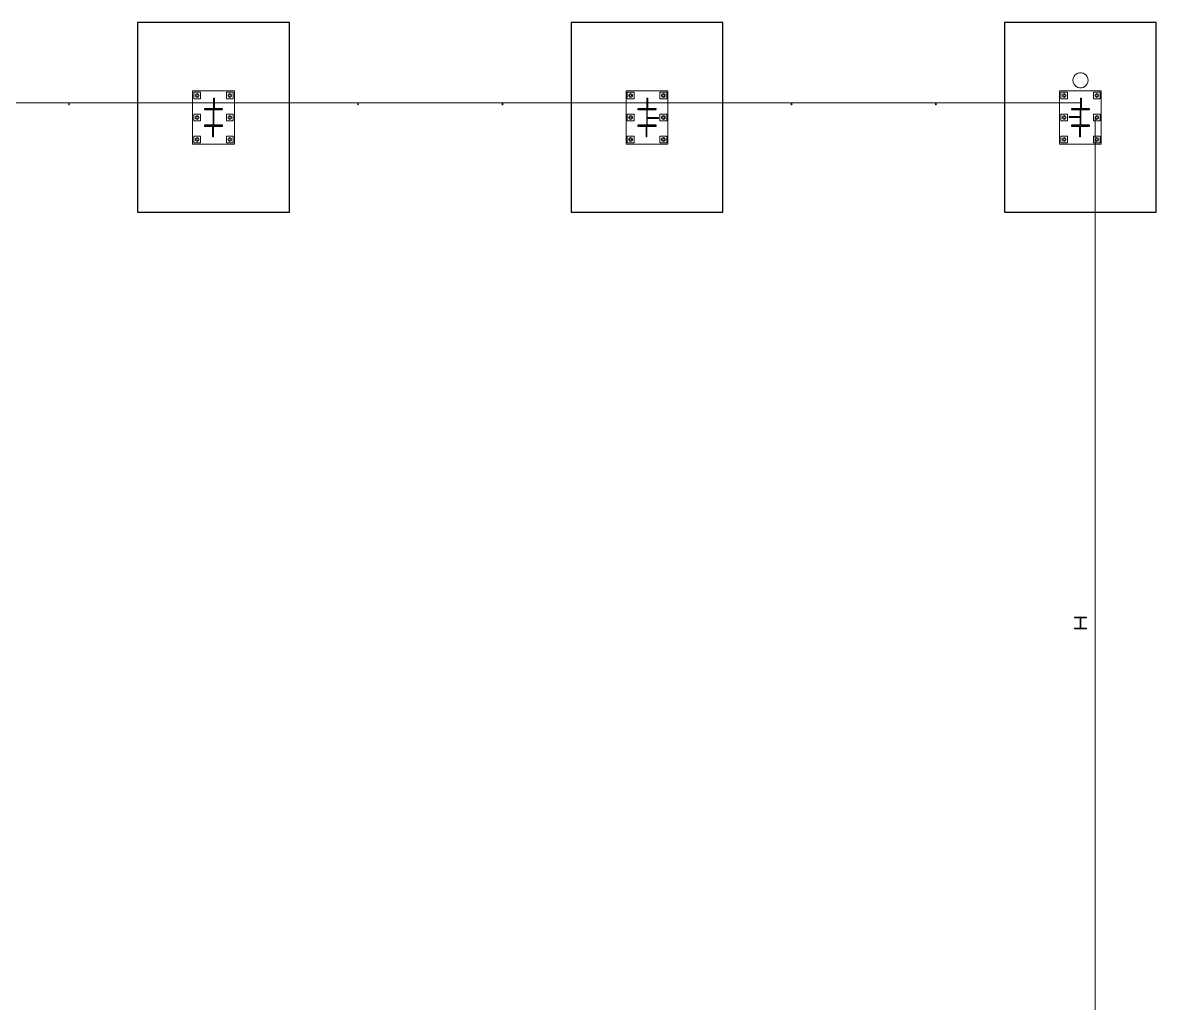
# Model space of a CAD drawing. Header units: millimetres. Extents: x 3055 to 287500, y 1145 to 27007.
# Drawn here: x 160556 to 175500, y 14076 to 27007 of the extents above; entities that cross this region are included whole.
import ezdxf

# ---------------------------------------------------------------- set-up
doc = ezdxf.new("R2010")
doc.units = ezdxf.units.MM
for name, color, linetype, lineweight in [('EST-CHAPA', 2, 'Continuous', 18), ('EST-FIXADOR', 8, 'Continuous', 13), ('EST-PILAR', 1, 'Continuous', 25), ('EST-SECUNDARIO', 3, 'Continuous', 18), ('FEC-FECHAMENTO', 9, 'Continuous', 13), ('FUN-BLOCO', 6, 'Continuous', 25)]:
    doc.layers.add(name, color=color, linetype=linetype, lineweight=lineweight)

msp = doc.modelspace()

# ---------------------------------------------------------------- linework, layer by layer
at = {"layer": 'EST-CHAPA'}
for p, q in [((162796.4, 26107.5), (162796.4, 25952.5)), ((163346.4, 26107.5), (162796.4, 26107.5)), ((163071.4, 26012.5), (163071.4, 25952.5)), ((163071.4, 26012.5), (163083.4, 26012.5)), ((163083.4, 26012.5), (163083.4, 25952.5)), ((163346.4, 25952.5), (163346.4, 26107.5)), ((168510.7, 26107.5), (168510.7, 25952.5)), ((169060.7, 26107.5), (168510.7, 26107.5)), ((168785.7, 26012.5), (168785.7, 25872.5)), ((168785.7, 26012.5), (168797.7, 26012.5)), ((168797.7, 26012.5), (168797.7, 25952.5)), ((169060.7, 25952.5), (169060.7, 26107.5)), ((174225, 26107.5), (174225, 25952.5)), ((174775, 26107.5), (174225, 26107.5)), ((174500, 26012.5), (174500, 25872.5)), ((174500, 26012.5), (174512, 26012.5)), ((174512, 26012.5), (174512, 25872.5)), ((174775, 25407.5), (174775, 26107.5)), ((162796.4, 25951.8), (162796.4, 25407.5)), ((163071.4, 25951.8), (163071.4, 25872.5)), ((163083.4, 25951.8), (163083.4, 25872.5)), ((163346.4, 25407.5), (163346.4, 25951.8)), ((168510.7, 25951.8), (168510.7, 25407.5)), ((168797.7, 25951.8), (168797.7, 25872.5)), ((169060.7, 25407.5), (169060.7, 25951.8)), ((174225, 25951.8), (174225, 25407.5)), ((168935.7, 25757.5), (168789.5, 25757.5)), ((168935.7, 25745.5), (168789.5, 25745.5)), ((168935.7, 25757.5), (168935.7, 25745.5)), ((174350, 25769.5), (174496.2, 25769.5)), ((174350, 25757.5), (174350, 25769.5)), ((174350, 25757.5), (174496.2, 25757.5)), ((163059.4, 25502.5), (163059.4, 25642.5)), ((163071.4, 25502.5), (163071.4, 25642.5)), ((168773.7, 25502.5), (168773.7, 25642.5)), ((168785.7, 25502.5), (168785.7, 25642.5)), ((174488, 25502.5), (174488, 25642.5)), ((174500, 25502.5), (174500, 25642.5)), ((162796.4, 25407.5), (163346.4, 25407.5)), ((163071.4, 25502.5), (163059.4, 25502.5)), ((168510.7, 25407.5), (169060.7, 25407.5)), ((168785.7, 25502.5), (168773.7, 25502.5)), ((174225, 25407.5), (174695, 25407.5)), ((174500, 25502.5), (174488, 25502.5)), ((174695.6, 25407.5), (174775, 25407.5))]:
    msp.add_line(p, q, dxfattribs=at)
at = {"layer": 'EST-FIXADOR'}
for p, q in [((162811.4, 26092.5), (162811.4, 26002.5)), ((162901.4, 26092.5), (162811.4, 26092.5)), ((162811.4, 26002.5), (162901.4, 26002.5)), ((162833.1, 26057.1), (162831.2, 26047.5)), ((162831.2, 26047.5), (162833.1, 26037.8)), ((162838.6, 26065.3), (162833.1, 26057.1)), ((162833.1, 26037.8), (162838.6, 26029.6)), ((162846.8, 26070.8), (162838.6, 26065.3)), ((162838.6, 26029.6), (162846.8, 26024.1)), ((162847.6, 26056.3), (162843.9, 26047.5)), ((162843.9, 26047.5), (162847.6, 26038.6)), ((162856.4, 26072.7), (162846.8, 26070.8)), ((162846.8, 26024.1), (162856.4, 26022.2)), ((162856.4, 26060), (162847.6, 26056.3)), ((162847.6, 26038.6), (162856.4, 26035)), ((162866.1, 26070.8), (162856.4, 26072.7)), ((162865.3, 26056.3), (162856.4, 26060)), ((162856.4, 26035), (162865.3, 26038.6)), ((162856.4, 26022.2), (162866.1, 26024.1)), ((162868.9, 26047.5), (162865.3, 26056.3)), ((162865.3, 26038.6), (162868.9, 26047.5)), ((162874.3, 26065.3), (162866.1, 26070.8)), ((162866.1, 26024.1), (162874.3, 26029.6)), ((162879.8, 26057.1), (162874.3, 26065.3)), ((162874.3, 26029.6), (162879.8, 26037.8)), ((162881.7, 26047.5), (162879.8, 26057.1)), ((162879.8, 26037.8), (162881.7, 26047.5)), ((162901.4, 26002.5), (162901.4, 26092.5)), ((163241.4, 26092.5), (163241.4, 26002.5)), ((163331.4, 26092.5), (163241.4, 26092.5)), ((163241.4, 26002.5), (163331.4, 26002.5)), ((163263.1, 26057.1), (163261.2, 26047.5)), ((163261.2, 26047.5), (163263.1, 26037.8)), ((163268.6, 26065.3), (163263.1, 26057.1)), ((163263.1, 26037.8), (163268.6, 26029.6)), ((163276.8, 26070.8), (163268.6, 26065.3)), ((163268.6, 26029.6), (163276.8, 26024.1)), ((163277.6, 26056.3), (163273.9, 26047.5)), ((163273.9, 26047.5), (163277.6, 26038.6)), ((163286.4, 26072.7), (163276.8, 26070.8)), ((163276.8, 26024.1), (163286.4, 26022.2)), ((163286.4, 26060), (163277.6, 26056.3)), ((163277.6, 26038.6), (163286.4, 26035)), ((163296.1, 26070.8), (163286.4, 26072.7)), ((163295.3, 26056.3), (163286.4, 26060)), ((163286.4, 26035), (163295.3, 26038.6)), ((163286.4, 26022.2), (163296.1, 26024.1)), ((163298.9, 26047.5), (163295.3, 26056.3)), ((163295.3, 26038.6), (163298.9, 26047.5)), ((163304.3, 26065.3), (163296.1, 26070.8)), ((163296.1, 26024.1), (163304.3, 26029.6)), ((163309.8, 26057.1), (163304.3, 26065.3)), ((163304.3, 26029.6), (163309.8, 26037.8)), ((163311.7, 26047.5), (163309.8, 26057.1)), ((163309.8, 26037.8), (163311.7, 26047.5)), ((163331.4, 26002.5), (163331.4, 26092.5)), ((168525.7, 26092.5), (168525.7, 26002.5)), ((168615.7, 26092.5), (168525.7, 26092.5)), ((168525.7, 26002.5), (168615.7, 26002.5)), ((168547.4, 26057.1), (168545.5, 26047.5)), ((168545.5, 26047.5), (168547.4, 26037.8)), ((168552.9, 26065.3), (168547.4, 26057.1)), ((168547.4, 26037.8), (168552.9, 26029.6)), ((168561.1, 26070.8), (168552.9, 26065.3)), ((168552.9, 26029.6), (168561.1, 26024.1)), ((168561.9, 26056.3), (168558.2, 26047.5)), ((168558.2, 26047.5), (168561.9, 26038.6)), ((168570.7, 26072.7), (168561.1, 26070.8)), ((168561.1, 26024.1), (168570.7, 26022.2)), ((168570.7, 26060), (168561.9, 26056.3)), ((168561.9, 26038.6), (168570.7, 26035)), ((168580.4, 26070.8), (168570.7, 26072.7)), ((168579.6, 26056.3), (168570.7, 26060)), ((168570.7, 26035), (168579.6, 26038.6)), ((168570.7, 26022.2), (168580.4, 26024.1)), ((168583.2, 26047.5), (168579.6, 26056.3)), ((168579.6, 26038.6), (168583.2, 26047.5)), ((168588.6, 26065.3), (168580.4, 26070.8)), ((168580.4, 26024.1), (168588.6, 26029.6)), ((168594, 26057.1), (168588.6, 26065.3)), ((168588.6, 26029.6), (168594, 26037.8)), ((168596, 26047.5), (168594, 26057.1)), ((168594, 26037.8), (168596, 26047.5)), ((168615.7, 26002.5), (168615.7, 26092.5)), ((168955.7, 26092.5), (168955.7, 26002.5)), ((169045.7, 26092.5), (168955.7, 26092.5)), ((168955.7, 26002.5), (169045.7, 26002.5)), ((168977.4, 26057.1), (168975.5, 26047.5)), ((168975.5, 26047.5), (168977.4, 26037.8)), ((168982.9, 26065.3), (168977.4, 26057.1)), ((168977.4, 26037.8), (168982.9, 26029.6)), ((168991.1, 26070.8), (168982.9, 26065.3)), ((168982.9, 26029.6), (168991.1, 26024.1)), ((168991.9, 26056.3), (168988.2, 26047.5)), ((168988.2, 26047.5), (168991.9, 26038.6)), ((169000.7, 26072.7), (168991.1, 26070.8)), ((168991.1, 26024.1), (169000.7, 26022.2)), ((169000.7, 26060), (168991.9, 26056.3)), ((168991.9, 26038.6), (169000.7, 26035)), ((169010.4, 26070.8), (169000.7, 26072.7)), ((169009.6, 26056.3), (169000.7, 26060)), ((169000.7, 26035), (169009.6, 26038.6)), ((169000.7, 26022.2), (169010.4, 26024.1)), ((169013.2, 26047.5), (169009.6, 26056.3)), ((169009.6, 26038.6), (169013.2, 26047.5)), ((169018.6, 26065.3), (169010.4, 26070.8)), ((169010.4, 26024.1), (169018.6, 26029.6)), ((169024, 26057.1), (169018.6, 26065.3)), ((169018.6, 26029.6), (169024, 26037.8)), ((169026, 26047.5), (169024, 26057.1)), ((169024, 26037.8), (169026, 26047.5)), ((169045.7, 26002.5), (169045.7, 26092.5)), ((174240, 26092.5), (174240, 26002.5)), ((174330, 26092.5), (174240, 26092.5)), ((174240, 26002.5), (174330, 26002.5)), ((174261.7, 26057.1), (174259.7, 26047.5)), ((174259.7, 26047.5), (174261.7, 26037.8)), ((174267.1, 26065.3), (174261.7, 26057.1)), ((174261.7, 26037.8), (174267.1, 26029.6)), ((174275.3, 26070.8), (174267.1, 26065.3)), ((174267.1, 26029.6), (174275.3, 26024.1)), ((174276.2, 26056.3), (174272.5, 26047.5)), ((174272.5, 26047.5), (174276.2, 26038.6)), ((174285, 26072.7), (174275.3, 26070.8)), ((174275.3, 26024.1), (174285, 26022.2)), ((174285, 26060), (174276.2, 26056.3)), ((174276.2, 26038.6), (174285, 26035)), ((174294.7, 26070.8), (174285, 26072.7)), ((174293.8, 26056.3), (174285, 26060)), ((174285, 26035), (174293.8, 26038.6)), ((174285, 26022.2), (174294.7, 26024.1)), ((174297.5, 26047.5), (174293.8, 26056.3)), ((174293.8, 26038.6), (174297.5, 26047.5)), ((174302.9, 26065.3), (174294.7, 26070.8)), ((174294.7, 26024.1), (174302.9, 26029.6)), ((174308.3, 26057.1), (174302.9, 26065.3)), ((174302.9, 26029.6), (174308.3, 26037.8)), ((174310.2, 26047.5), (174308.3, 26057.1)), ((174308.3, 26037.8), (174310.2, 26047.5)), ((174330, 26002.5), (174330, 26092.5)), ((174670, 26092.5), (174670, 26002.5)), ((174760, 26092.5), (174670, 26092.5)), ((174670, 26002.5), (174760, 26002.5)), ((174691.7, 26057.1), (174689.7, 26047.5)), ((174689.7, 26047.5), (174691.7, 26037.8)), ((174697.1, 26065.3), (174691.7, 26057.1)), ((174691.7, 26037.8), (174697.1, 26029.6)), ((174705.3, 26070.8), (174697.1, 26065.3)), ((174697.1, 26029.6), (174705.3, 26024.1)), ((174706.2, 26056.3), (174702.5, 26047.5)), ((174702.5, 26047.5), (174706.2, 26038.6)), ((174715, 26072.7), (174705.3, 26070.8)), ((174705.3, 26024.1), (174715, 26022.2)), ((174715, 26060), (174706.2, 26056.3)), ((174706.2, 26038.6), (174715, 26035)), ((174724.7, 26070.8), (174715, 26072.7)), ((174723.8, 26056.3), (174715, 26060)), ((174715, 26035), (174723.8, 26038.6)), ((174715, 26022.2), (174724.7, 26024.1)), ((174727.5, 26047.5), (174723.8, 26056.3)), ((174723.8, 26038.6), (174727.5, 26047.5)), ((174732.9, 26065.3), (174724.7, 26070.8)), ((174724.7, 26024.1), (174732.9, 26029.6)), ((174738.3, 26057.1), (174732.9, 26065.3)), ((174732.9, 26029.6), (174738.3, 26037.8)), ((174740.2, 26047.5), (174738.3, 26057.1)), ((174738.3, 26037.8), (174740.2, 26047.5)), ((174760, 26002.5), (174760, 26092.5)), ((162811.4, 25802.5), (162811.4, 25712.5)), ((162901.4, 25802.5), (162811.4, 25802.5)), ((162811.4, 25712.5), (162901.4, 25712.5)), ((162833.1, 25767.1), (162831.2, 25757.5)), ((162831.2, 25757.5), (162833.1, 25747.8)), ((162838.6, 25775.3), (162833.1, 25767.1)), ((162833.1, 25747.8), (162838.6, 25739.6)), ((162846.8, 25780.8), (162838.6, 25775.3)), ((162838.6, 25739.6), (162846.8, 25734.1)), ((162847.6, 25766.3), (162843.9, 25757.5)), ((162843.9, 25757.5), (162847.6, 25748.6)), ((162856.4, 25782.7), (162846.8, 25780.8)), ((162846.8, 25734.1), (162856.4, 25732.2)), ((162856.4, 25770), (162847.6, 25766.3)), ((162847.6, 25748.6), (162856.4, 25745)), ((162866.1, 25780.8), (162856.4, 25782.7)), ((162865.3, 25766.3), (162856.4, 25770)), ((162856.4, 25745), (162865.3, 25748.6)), ((162856.4, 25732.2), (162866.1, 25734.1)), ((162868.9, 25757.5), (162865.3, 25766.3)), ((162865.3, 25748.6), (162868.9, 25757.5)), ((162874.3, 25775.3), (162866.1, 25780.8)), ((162866.1, 25734.1), (162874.3, 25739.6)), ((162879.8, 25767.1), (162874.3, 25775.3)), ((162874.3, 25739.6), (162879.8, 25747.8)), ((162881.7, 25757.5), (162879.8, 25767.1)), ((162879.8, 25747.8), (162881.7, 25757.5)), ((162901.4, 25712.5), (162901.4, 25802.5)), ((163241.4, 25802.5), (163241.4, 25712.5)), ((163331.4, 25802.5), (163241.4, 25802.5)), ((163241.4, 25712.5), (163331.4, 25712.5)), ((163263.1, 25767.1), (163261.2, 25757.5)), ((163261.2, 25757.5), (163263.1, 25747.8)), ((163268.6, 25775.3), (163263.1, 25767.1)), ((163263.1, 25747.8), (163268.6, 25739.6)), ((163276.8, 25780.8), (163268.6, 25775.3)), ((163268.6, 25739.6), (163276.8, 25734.1)), ((163277.6, 25766.3), (163273.9, 25757.5)), ((163273.9, 25757.5), (163277.6, 25748.6)), ((163286.4, 25782.7), (163276.8, 25780.8)), ((163276.8, 25734.1), (163286.4, 25732.2)), ((163286.4, 25770), (163277.6, 25766.3)), ((163277.6, 25748.6), (163286.4, 25745)), ((163296.1, 25780.8), (163286.4, 25782.7)), ((163295.3, 25766.3), (163286.4, 25770)), ((163286.4, 25745), (163295.3, 25748.6)), ((163286.4, 25732.2), (163296.1, 25734.1)), ((163298.9, 25757.5), (163295.3, 25766.3)), ((163295.3, 25748.6), (163298.9, 25757.5)), ((163304.3, 25775.3), (163296.1, 25780.8)), ((163296.1, 25734.1), (163304.3, 25739.6)), ((163309.8, 25767.1), (163304.3, 25775.3)), ((163304.3, 25739.6), (163309.8, 25747.8)), ((163311.7, 25757.5), (163309.8, 25767.1)), ((163309.8, 25747.8), (163311.7, 25757.5)), ((163331.4, 25712.5), (163331.4, 25802.5)), ((168525.7, 25802.5), (168525.7, 25712.5)), ((168615.7, 25802.5), (168525.7, 25802.5)), ((168525.7, 25712.5), (168615.7, 25712.5)), ((168547.4, 25767.1), (168545.5, 25757.5)), ((168545.5, 25757.5), (168547.4, 25747.8)), ((168552.9, 25775.3), (168547.4, 25767.1)), ((168547.4, 25747.8), (168552.9, 25739.6)), ((168561.1, 25780.8), (168552.9, 25775.3)), ((168552.9, 25739.6), (168561.1, 25734.1)), ((168561.9, 25766.3), (168558.2, 25757.5)), ((168558.2, 25757.5), (168561.9, 25748.6)), ((168570.7, 25782.7), (168561.1, 25780.8)), ((168561.1, 25734.1), (168570.7, 25732.2)), ((168570.7, 25770), (168561.9, 25766.3)), ((168561.9, 25748.6), (168570.7, 25745)), ((168580.4, 25780.8), (168570.7, 25782.7)), ((168579.6, 25766.3), (168570.7, 25770)), ((168570.7, 25745), (168579.6, 25748.6)), ((168570.7, 25732.2), (168580.4, 25734.1)), ((168583.2, 25757.5), (168579.6, 25766.3)), ((168579.6, 25748.6), (168583.2, 25757.5)), ((168588.6, 25775.3), (168580.4, 25780.8)), ((168580.4, 25734.1), (168588.6, 25739.6)), ((168594, 25767.1), (168588.6, 25775.3)), ((168588.6, 25739.6), (168594, 25747.8)), ((168596, 25757.5), (168594, 25767.1)), ((168594, 25747.8), (168596, 25757.5)), ((168615.7, 25712.5), (168615.7, 25802.5)), ((168955.7, 25802.5), (168955.7, 25712.5)), ((169045.7, 25802.5), (168955.7, 25802.5)), ((168955.7, 25712.5), (169045.7, 25712.5)), ((168977.4, 25767.1), (168975.5, 25757.5)), ((168975.5, 25757.5), (168977.4, 25747.8)), ((168982.9, 25775.3), (168977.4, 25767.1)), ((168977.4, 25747.8), (168982.9, 25739.6)), ((168991.1, 25780.8), (168982.9, 25775.3)), ((168982.9, 25739.6), (168991.1, 25734.1)), ((168991.9, 25766.3), (168988.2, 25757.5)), ((168988.2, 25757.5), (168991.9, 25748.6)), ((169000.7, 25782.7), (168991.1, 25780.8)), ((168991.1, 25734.1), (169000.7, 25732.2)), ((169000.7, 25770), (168991.9, 25766.3)), ((168991.9, 25748.6), (169000.7, 25745)), ((169010.4, 25780.8), (169000.7, 25782.7)), ((169009.6, 25766.3), (169000.7, 25770)), ((169000.7, 25745), (169009.6, 25748.6)), ((169000.7, 25732.2), (169010.4, 25734.1)), ((169013.2, 25757.5), (169009.6, 25766.3)), ((169009.6, 25748.6), (169013.2, 25757.5)), ((169018.6, 25775.3), (169010.4, 25780.8)), ((169010.4, 25734.1), (169018.6, 25739.6)), ((169024, 25767.1), (169018.6, 25775.3)), ((169018.6, 25739.6), (169024, 25747.8)), ((169026, 25757.5), (169024, 25767.1)), ((169024, 25747.8), (169026, 25757.5)), ((169045.7, 25712.5), (169045.7, 25802.5)), ((174240, 25802.5), (174240, 25712.5)), ((174330, 25802.5), (174240, 25802.5)), ((174240, 25712.5), (174330, 25712.5)), ((174261.7, 25767.1), (174259.7, 25757.5)), ((174259.7, 25757.5), (174261.7, 25747.8)), ((174267.1, 25775.3), (174261.7, 25767.1)), ((174261.7, 25747.8), (174267.1, 25739.6)), ((174275.3, 25780.8), (174267.1, 25775.3)), ((174267.1, 25739.6), (174275.3, 25734.1)), ((174276.2, 25766.3), (174272.5, 25757.5)), ((174272.5, 25757.5), (174276.2, 25748.6)), ((174285, 25782.7), (174275.3, 25780.8)), ((174275.3, 25734.1), (174285, 25732.2)), ((174285, 25770), (174276.2, 25766.3)), ((174276.2, 25748.6), (174285, 25745)), ((174294.7, 25780.8), (174285, 25782.7)), ((174293.8, 25766.3), (174285, 25770)), ((174285, 25745), (174293.8, 25748.6)), ((174285, 25732.2), (174294.7, 25734.1)), ((174297.5, 25757.5), (174293.8, 25766.3)), ((174293.8, 25748.6), (174297.5, 25757.5)), ((174302.9, 25775.3), (174294.7, 25780.8)), ((174294.7, 25734.1), (174302.9, 25739.6)), ((174308.3, 25767.1), (174302.9, 25775.3)), ((174302.9, 25739.6), (174308.3, 25747.8)), ((174310.2, 25757.5), (174308.3, 25767.1)), ((174308.3, 25747.8), (174310.2, 25757.5)), ((174330, 25712.5), (174330, 25802.5)), ((174670, 25802.5), (174670, 25712.5)), ((174760, 25802.5), (174670, 25802.5)), ((174670, 25712.5), (174695, 25712.5)), ((174691.7, 25767.1), (174689.7, 25757.5)), ((174689.7, 25757.5), (174691.7, 25747.8)), ((174697.1, 25775.3), (174691.7, 25767.1)), ((174691.7, 25747.8), (174695, 25742.8)), ((174695.6, 25741.9), (174697.1, 25739.6)), ((174695.6, 25712.5), (174760, 25712.5)), ((174705.3, 25780.8), (174697.1, 25775.3)), ((174697.1, 25739.6), (174705.3, 25734.1)), ((174706.2, 25766.3), (174702.5, 25757.5)), ((174702.5, 25757.5), (174706.2, 25748.6)), ((174715, 25782.7), (174705.3, 25780.8)), ((174705.3, 25734.1), (174715, 25732.2)), ((174715, 25770), (174706.2, 25766.3)), ((174706.2, 25748.6), (174715, 25745)), ((174724.7, 25780.8), (174715, 25782.7)), ((174723.8, 25766.3), (174715, 25770)), ((174715, 25745), (174723.8, 25748.6)), ((174715, 25732.2), (174724.7, 25734.1)), ((174727.5, 25757.5), (174723.8, 25766.3)), ((174723.8, 25748.6), (174727.5, 25757.5)), ((174732.9, 25775.3), (174724.7, 25780.8)), ((174724.7, 25734.1), (174732.9, 25739.6)), ((174738.3, 25767.1), (174732.9, 25775.3)), ((174732.9, 25739.6), (174738.3, 25747.8)), ((174740.2, 25757.5), (174738.3, 25767.1)), ((174738.3, 25747.8), (174740.2, 25757.5)), ((174760, 25712.5), (174760, 25802.5)), ((162811.4, 25512.5), (162811.4, 25422.5)), ((162901.4, 25512.5), (162811.4, 25512.5)), ((162811.4, 25422.5), (162901.4, 25422.5)), ((162833.1, 25477.1), (162831.2, 25467.5)), ((162831.2, 25467.5), (162833.1, 25457.8)), ((162838.6, 25485.3), (162833.1, 25477.1)), ((162833.1, 25457.8), (162838.6, 25449.6)), ((162846.8, 25490.8), (162838.6, 25485.3)), ((162838.6, 25449.6), (162846.8, 25444.1)), ((162847.6, 25476.3), (162843.9, 25467.5)), ((162843.9, 25467.5), (162847.6, 25458.6)), ((162856.4, 25492.7), (162846.8, 25490.8)), ((162846.8, 25444.1), (162856.4, 25442.2)), ((162856.4, 25480), (162847.6, 25476.3)), ((162847.6, 25458.6), (162856.4, 25455)), ((162866.1, 25490.8), (162856.4, 25492.7)), ((162865.3, 25476.3), (162856.4, 25480)), ((162856.4, 25455), (162865.3, 25458.6)), ((162856.4, 25442.2), (162866.1, 25444.1)), ((162868.9, 25467.5), (162865.3, 25476.3)), ((162865.3, 25458.6), (162868.9, 25467.5)), ((162874.3, 25485.3), (162866.1, 25490.8)), ((162866.1, 25444.1), (162874.3, 25449.6)), ((162879.8, 25477.1), (162874.3, 25485.3)), ((162874.3, 25449.6), (162879.8, 25457.8)), ((162881.7, 25467.5), (162879.8, 25477.1)), ((162879.8, 25457.8), (162881.7, 25467.5)), ((162901.4, 25422.5), (162901.4, 25512.5)), ((163241.4, 25512.5), (163241.4, 25422.5)), ((163331.4, 25512.5), (163241.4, 25512.5)), ((163241.4, 25422.5), (163331.4, 25422.5)), ((163263.1, 25477.1), (163261.2, 25467.5)), ((163261.2, 25467.5), (163263.1, 25457.8)), ((163268.6, 25485.3), (163263.1, 25477.1)), ((163263.1, 25457.8), (163268.6, 25449.6)), ((163276.8, 25490.8), (163268.6, 25485.3)), ((163268.6, 25449.6), (163276.8, 25444.1)), ((163277.6, 25476.3), (163273.9, 25467.5)), ((163273.9, 25467.5), (163277.6, 25458.6)), ((163286.4, 25492.7), (163276.8, 25490.8)), ((163276.8, 25444.1), (163286.4, 25442.2)), ((163286.4, 25480), (163277.6, 25476.3)), ((163277.6, 25458.6), (163286.4, 25455)), ((163296.1, 25490.8), (163286.4, 25492.7)), ((163295.3, 25476.3), (163286.4, 25480)), ((163286.4, 25455), (163295.3, 25458.6)), ((163286.4, 25442.2), (163296.1, 25444.1)), ((163298.9, 25467.5), (163295.3, 25476.3)), ((163295.3, 25458.6), (163298.9, 25467.5)), ((163304.3, 25485.3), (163296.1, 25490.8)), ((163296.1, 25444.1), (163304.3, 25449.6)), ((163309.8, 25477.1), (163304.3, 25485.3)), ((163304.3, 25449.6), (163309.8, 25457.8)), ((163311.7, 25467.5), (163309.8, 25477.1)), ((163309.8, 25457.8), (163311.7, 25467.5)), ((163331.4, 25422.5), (163331.4, 25512.5)), ((168525.7, 25512.5), (168525.7, 25422.5)), ((168615.7, 25512.5), (168525.7, 25512.5)), ((168525.7, 25422.5), (168615.7, 25422.5)), ((168547.4, 25477.1), (168545.5, 25467.5)), ((168545.5, 25467.5), (168547.4, 25457.8)), ((168552.9, 25485.3), (168547.4, 25477.1)), ((168547.4, 25457.8), (168552.9, 25449.6)), ((168561.1, 25490.8), (168552.9, 25485.3)), ((168552.9, 25449.6), (168561.1, 25444.1)), ((168561.9, 25476.3), (168558.2, 25467.5)), ((168558.2, 25467.5), (168561.9, 25458.6)), ((168570.7, 25492.7), (168561.1, 25490.8)), ((168561.1, 25444.1), (168570.7, 25442.2)), ((168570.7, 25480), (168561.9, 25476.3)), ((168561.9, 25458.6), (168570.7, 25455)), ((168580.4, 25490.8), (168570.7, 25492.7)), ((168579.6, 25476.3), (168570.7, 25480)), ((168570.7, 25455), (168579.6, 25458.6)), ((168570.7, 25442.2), (168580.4, 25444.1)), ((168583.2, 25467.5), (168579.6, 25476.3)), ((168579.6, 25458.6), (168583.2, 25467.5)), ((168588.6, 25485.3), (168580.4, 25490.8)), ((168580.4, 25444.1), (168588.6, 25449.6)), ((168594, 25477.1), (168588.6, 25485.3)), ((168588.6, 25449.6), (168594, 25457.8)), ((168596, 25467.5), (168594, 25477.1)), ((168594, 25457.8), (168596, 25467.5)), ((168615.7, 25422.5), (168615.7, 25512.5)), ((168955.7, 25512.5), (168955.7, 25422.5)), ((169045.7, 25512.5), (168955.7, 25512.5)), ((168955.7, 25422.5), (169045.7, 25422.5)), ((168977.4, 25477.1), (168975.5, 25467.5)), ((168975.5, 25467.5), (168977.4, 25457.8)), ((168982.9, 25485.3), (168977.4, 25477.1)), ((168977.4, 25457.8), (168982.9, 25449.6)), ((168991.1, 25490.8), (168982.9, 25485.3)), ((168982.9, 25449.6), (168991.1, 25444.1)), ((168991.9, 25476.3), (168988.2, 25467.5)), ((168988.2, 25467.5), (168991.9, 25458.6)), ((169000.7, 25492.7), (168991.1, 25490.8)), ((168991.1, 25444.1), (169000.7, 25442.2)), ((169000.7, 25480), (168991.9, 25476.3)), ((168991.9, 25458.6), (169000.7, 25455)), ((169010.4, 25490.8), (169000.7, 25492.7)), ((169009.6, 25476.3), (169000.7, 25480)), ((169000.7, 25455), (169009.6, 25458.6)), ((169000.7, 25442.2), (169010.4, 25444.1)), ((169013.2, 25467.5), (169009.6, 25476.3)), ((169009.6, 25458.6), (169013.2, 25467.5)), ((169018.6, 25485.3), (169010.4, 25490.8)), ((169010.4, 25444.1), (169018.6, 25449.6)), ((169024, 25477.1), (169018.6, 25485.3)), ((169018.6, 25449.6), (169024, 25457.8)), ((169026, 25467.5), (169024, 25477.1)), ((169024, 25457.8), (169026, 25467.5)), ((169045.7, 25422.5), (169045.7, 25512.5)), ((174240, 25512.5), (174240, 25422.5)), ((174330, 25512.5), (174240, 25512.5)), ((174240, 25422.5), (174330, 25422.5)), ((174261.7, 25477.1), (174259.7, 25467.5)), ((174259.7, 25467.5), (174261.7, 25457.8)), ((174267.1, 25485.3), (174261.7, 25477.1)), ((174261.7, 25457.8), (174267.1, 25449.6)), ((174275.3, 25490.8), (174267.1, 25485.3)), ((174267.1, 25449.6), (174275.3, 25444.1)), ((174276.2, 25476.3), (174272.5, 25467.5)), ((174272.5, 25467.5), (174276.2, 25458.6)), ((174285, 25492.7), (174275.3, 25490.8)), ((174275.3, 25444.1), (174285, 25442.2)), ((174285, 25480), (174276.2, 25476.3)), ((174276.2, 25458.6), (174285, 25455)), ((174294.7, 25490.8), (174285, 25492.7)), ((174293.8, 25476.3), (174285, 25480)), ((174285, 25455), (174293.8, 25458.6)), ((174285, 25442.2), (174294.7, 25444.1)), ((174297.5, 25467.5), (174293.8, 25476.3)), ((174293.8, 25458.6), (174297.5, 25467.5)), ((174302.9, 25485.3), (174294.7, 25490.8)), ((174294.7, 25444.1), (174302.9, 25449.6)), ((174308.3, 25477.1), (174302.9, 25485.3)), ((174302.9, 25449.6), (174308.3, 25457.8)), ((174310.2, 25467.5), (174308.3, 25477.1)), ((174308.3, 25457.8), (174310.2, 25467.5)), ((174330, 25422.5), (174330, 25512.5)), ((174670, 25512.5), (174670, 25422.5)), ((174695, 25512.5), (174670, 25512.5)), ((174670, 25422.5), (174695, 25422.5)), ((174691.7, 25477.1), (174689.7, 25467.5)), ((174689.7, 25467.5), (174691.7, 25457.8)), ((174695, 25482.1), (174691.7, 25477.1)), ((174691.7, 25457.8), (174695, 25452.8)), ((174760, 25512.5), (174695.6, 25512.5)), ((174697.1, 25485.3), (174695.6, 25483.1)), ((174695.6, 25451.9), (174697.1, 25449.6)), ((174695.6, 25422.5), (174760, 25422.5)), ((174705.3, 25490.8), (174697.1, 25485.3)), ((174697.1, 25449.6), (174705.3, 25444.1)), ((174706.2, 25476.3), (174702.5, 25467.5)), ((174702.5, 25467.5), (174706.2, 25458.6)), ((174715, 25492.7), (174705.3, 25490.8)), ((174705.3, 25444.1), (174715, 25442.2)), ((174715, 25480), (174706.2, 25476.3)), ((174706.2, 25458.6), (174715, 25455)), ((174724.7, 25490.8), (174715, 25492.7)), ((174723.8, 25476.3), (174715, 25480)), ((174715, 25455), (174723.8, 25458.6)), ((174715, 25442.2), (174724.7, 25444.1)), ((174727.5, 25467.5), (174723.8, 25476.3)), ((174723.8, 25458.6), (174727.5, 25467.5)), ((174732.9, 25485.3), (174724.7, 25490.8)), ((174724.7, 25444.1), (174732.9, 25449.6)), ((174738.3, 25477.1), (174732.9, 25485.3)), ((174732.9, 25449.6), (174738.3, 25457.8)), ((174740.2, 25467.5), (174738.3, 25477.1)), ((174738.3, 25457.8), (174740.2, 25467.5)), ((174760, 25422.5), (174760, 25512.5))]:
    msp.add_line(p, q, dxfattribs=at)
at = {"layer": 'EST-PILAR'}
for p, q in [((163191.4, 25872.5), (162951.4, 25872.5)), ((162951.4, 25872.5), (162951.4, 25860.5)), ((162951.4, 25860.5), (163067.7, 25860.5)), ((163067.7, 25860.5), (163067.7, 25654.5)), ((163075.2, 25654.5), (163075.2, 25860.5)), ((163075.2, 25860.5), (163191.4, 25860.5)), ((163191.4, 25860.5), (163191.4, 25872.5)), ((168905.7, 25872.5), (168665.7, 25872.5)), ((168665.7, 25872.5), (168665.7, 25860.5)), ((168665.7, 25860.5), (168782, 25860.5)), ((168782, 25860.5), (168782, 25654.5)), ((168789.5, 25654.5), (168789.5, 25860.5)), ((168789.5, 25860.5), (168905.7, 25860.5)), ((168905.7, 25860.5), (168905.7, 25872.5)), ((174620, 25872.5), (174380, 25872.5)), ((174380, 25872.5), (174380, 25860.5)), ((174380, 25860.5), (174496.2, 25860.5)), ((174496.2, 25860.5), (174496.2, 25654.5)), ((174503.7, 25654.5), (174503.7, 25860.5)), ((174503.7, 25860.5), (174620, 25860.5)), ((174620, 25860.5), (174620, 25872.5)), ((163067.7, 25654.5), (162951.4, 25654.5)), ((162951.4, 25654.5), (162951.4, 25642.5)), ((162951.4, 25642.5), (163191.4, 25642.5)), ((163191.4, 25654.5), (163075.2, 25654.5)), ((163191.4, 25642.5), (163191.4, 25654.5)), ((168782, 25654.5), (168665.7, 25654.5)), ((168665.7, 25654.5), (168665.7, 25642.5)), ((168665.7, 25642.5), (168905.7, 25642.5)), ((168905.7, 25654.5), (168789.5, 25654.5)), ((168905.7, 25642.5), (168905.7, 25654.5)), ((174496.2, 25654.5), (174380, 25654.5)), ((174380, 25654.5), (174380, 25642.5)), ((174380, 25642.5), (174620, 25642.5)), ((174620, 25654.5), (174503.7, 25654.5)), ((174620, 25642.5), (174620, 25654.5))]:
    msp.add_line(p, q, dxfattribs=at)
at = {"layer": 'EST-SECUNDARIO'}
for p, q in [((174425.1, 26313.8), (174411.5, 26293.9)), ((174443.2, 26329.8), (174425.1, 26313.8)), ((174464.5, 26341), (174443.2, 26329.8)), ((174487.9, 26346.7), (174464.5, 26341)), ((174512.1, 26346.7), (174487.9, 26346.7)), ((174535.5, 26341), (174512.1, 26346.7)), ((174556.8, 26329.8), (174535.5, 26341)), ((174574.9, 26313.8), (174556.8, 26329.8)), ((174588.5, 26293.9), (174574.9, 26313.8)), ((174402.9, 26271.4), (174400, 26247.5)), ((174400, 26247.5), (174402.9, 26223.5)), ((174411.5, 26293.9), (174402.9, 26271.4)), ((174402.9, 26223.5), (174411.5, 26201)), ((174411.5, 26201), (174425.1, 26181.2)), ((174425.1, 26181.2), (174443.2, 26165.2)), ((174443.2, 26165.2), (174464.5, 26154)), ((174464.5, 26154), (174487.9, 26148.2)), ((174512.1, 26148.2), (174535.5, 26154)), ((174535.5, 26154), (174556.8, 26165.2)), ((174556.8, 26165.2), (174574.9, 26181.2)), ((174574.9, 26181.2), (174588.5, 26201)), ((174597.1, 26271.4), (174588.5, 26293.9)), ((174588.5, 26201), (174597.1, 26223.5)), ((174600, 26247.5), (174597.1, 26271.4)), ((174597.1, 26223.5), (174600, 26247.5)), ((174487.9, 26148.2), (174512.1, 26148.2)), ((161158.7, 25932.5), (161162.7, 25939.4)), ((161162.7, 25925.5), (161158.7, 25932.5)), ((161162.7, 25939.4), (161170.7, 25939.4)), ((161170.7, 25925.5), (161162.7, 25925.5)), ((161170.7, 25939.4), (161174.7, 25932.5)), ((161174.7, 25932.5), (161170.7, 25925.5)), ((164968.2, 25932.5), (164972.2, 25939.4)), ((164972.2, 25925.5), (164968.2, 25932.5)), ((164972.2, 25939.4), (164980.2, 25939.4)), ((164980.2, 25925.5), (164972.2, 25925.5)), ((164980.2, 25939.4), (164984.2, 25932.5)), ((164984.2, 25932.5), (164980.2, 25925.5)), ((166873, 25932.5), (166877, 25939.4)), ((166877, 25925.5), (166873, 25932.5)), ((166877, 25939.4), (166885, 25939.4)), ((166885, 25925.5), (166877, 25925.5)), ((166885, 25939.4), (166889, 25932.5)), ((166889, 25932.5), (166885, 25925.5)), ((170682.5, 25932.5), (170686.5, 25939.4)), ((170686.5, 25925.5), (170682.5, 25932.5)), ((170686.5, 25939.4), (170694.5, 25939.4)), ((170694.5, 25925.5), (170686.5, 25925.5)), ((170694.5, 25939.4), (170698.5, 25932.5)), ((170698.5, 25932.5), (170694.5, 25925.5)), ((172587.2, 25932.5), (172591.2, 25939.4)), ((172591.2, 25925.5), (172587.2, 25932.5)), ((172591.2, 25939.4), (172599.2, 25939.4)), ((172599.2, 25925.5), (172591.2, 25925.5)), ((172599.2, 25939.4), (172603.2, 25932.5)), ((172603.2, 25932.5), (172599.2, 25925.5)), ((174580, 19166.8), (174420, 19166.8)), ((174420, 19166.8), (174420, 19157.8)), ((174420, 19157.8), (174497, 19157.8)), ((174497, 19157.8), (174497, 19023.8)), ((174503, 19023.8), (174503, 19157.8)), ((174503, 19157.8), (174580, 19157.8)), ((174580, 19157.8), (174580, 19166.8)), ((174497, 19023.8), (174420, 19023.8)), ((174420, 19023.8), (174420, 19014.8)), ((174420, 19014.8), (174580, 19014.8)), ((174580, 19023.8), (174503, 19023.8)), ((174580, 19014.8), (174580, 19023.8))]:
    msp.add_line(p, q, dxfattribs=at)
at = {"layer": 'FEC-FECHAMENTO'}
for p, q in [((140214.3, 25952.5), (168785.7, 25952.5)), ((140214.3, 25951.8), (168785.7, 25951.8)), ((174500, 25952.5), (168785.7, 25952.5)), ((168785.7, 25951.8), (168785.7, 25952.5)), ((174500, 25951.8), (168785.7, 25951.8)), ((174500, 25951.8), (174500, 25952.5)), ((174695.6, 25757.5), (174695, 25757.5)), ((174695, 25757.5), (174695, 5757.5)), ((174695.6, 25757.5), (174695.6, 5757.5))]:
    msp.add_line(p, q, dxfattribs=at)
at = {"layer": 'FUN-BLOCO'}
for p, q in [((162071.4, 27007.5), (162071.4, 25952.5)), ((164071.4, 27007.5), (162071.4, 27007.5)), ((164071.4, 25952.5), (164071.4, 27007.5)), ((167785.7, 27007.5), (167785.7, 25952.5)), ((169785.7, 27007.5), (167785.7, 27007.5)), ((169785.7, 25952.5), (169785.7, 27007.5)), ((173500, 27007.5), (173500, 25952.5)), ((175500, 27007.5), (173500, 27007.5)), ((175500, 24507.5), (175500, 27007.5)), ((162071.4, 25951.8), (162071.4, 24507.5)), ((164071.4, 24507.5), (164071.4, 25951.8)), ((167785.7, 25951.8), (167785.7, 24507.5)), ((169785.7, 24507.5), (169785.7, 25951.8)), ((173500, 25951.8), (173500, 24507.5)), ((162071.4, 24507.5), (164071.4, 24507.5)), ((167785.7, 24507.5), (169785.7, 24507.5)), ((173500, 24507.5), (174695, 24507.5)), ((174695.6, 24507.5), (175500, 24507.5))]:
    msp.add_line(p, q, dxfattribs=at)

doc.saveas('drawing.dxf')
